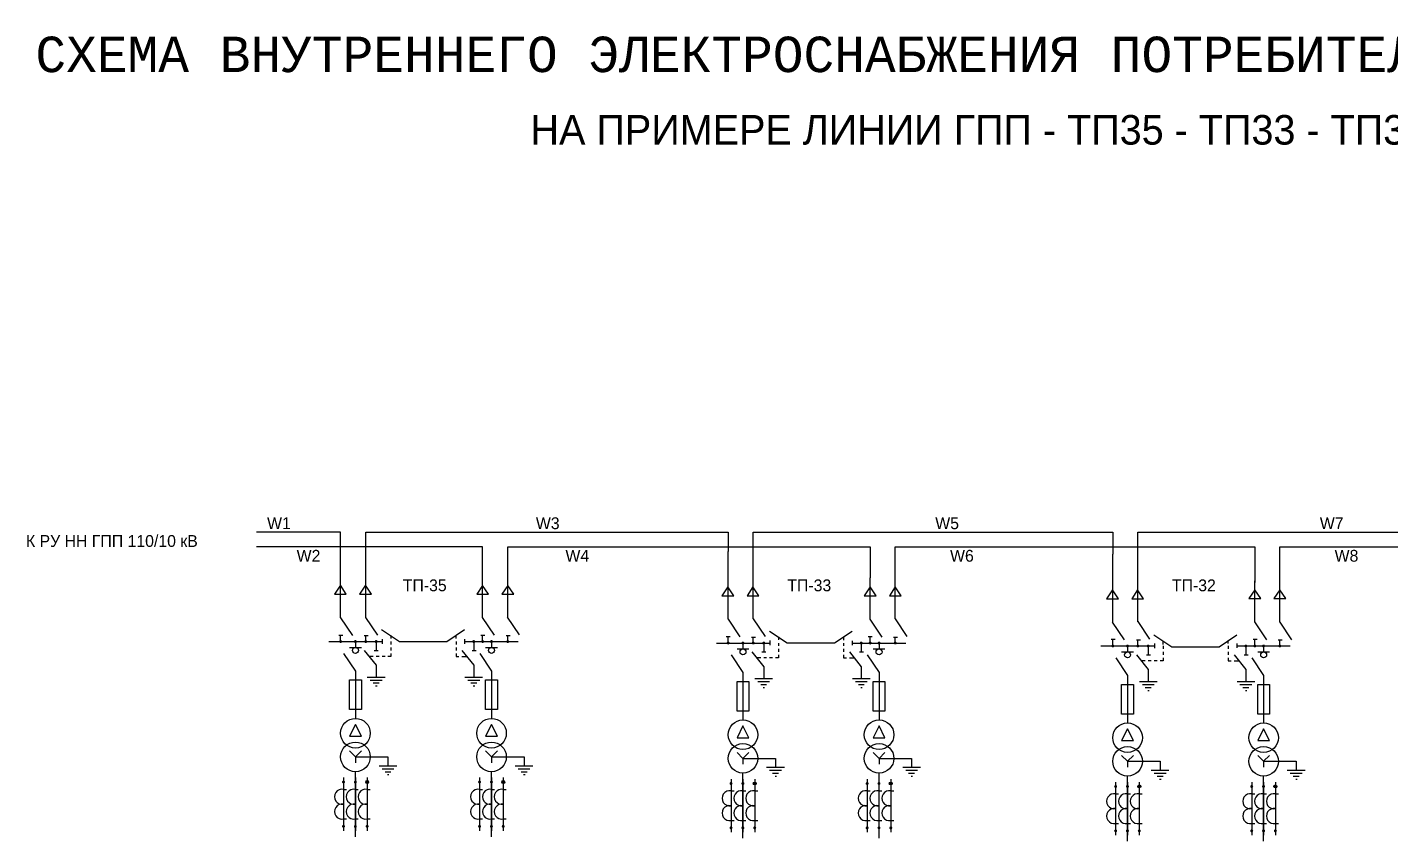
# Model space of a CAD drawing. Header units: millimetres. Extents: x 15 to 787, y 164 to 690.
# Drawn here: x 15.4 to 476.3, y 416.4 to 690.1 of the extents above; entities that cross this region are included whole.
import ezdxf

# ---------------------------------------------------------------- set-up
doc = ezdxf.new("R2010")
doc.units = ezdxf.units.MM
doc.header["$MEASUREMENT"] = 0

msp = doc.modelspace()

# ---------------------------------------------------------------- hatches: boundary and pattern name
at = {"lineweight": 30}
h = msp.add_hatch(color=256, dxfattribs=at)
h.paths.add_polyline_path([(121.33, 481.92, 0.414214), (121.83, 482.42, 0.414214), (121.33, 482.92)])
h.paths.add_polyline_path([(121.33, 481.92), (121.33, 482.92, 0.414214), (120.83, 482.42, 0.414214)])
h = msp.add_hatch(color=256, dxfattribs=at)
h.paths.add_polyline_path([(126.33, 482.92, 0.414214), (125.83, 482.42, 0.414214), (126.33, 481.92)])
h.paths.add_polyline_path([(126.33, 482.92), (126.33, 481.92, 0.414214), (126.83, 482.42, 0.414214)])
h = msp.add_hatch(color=256, dxfattribs=at)
h.paths.add_polyline_path([(129.83, 481.92, 0.414214), (130.33, 482.42, 0.414214), (129.83, 482.92)])
h.paths.add_polyline_path([(129.83, 481.92), (129.83, 482.92, 0.414214), (129.33, 482.42, 0.414214)])
h = msp.add_hatch(color=256, dxfattribs=at)
h.paths.add_polyline_path([(133.33, 482.92, 0.414214), (132.83, 482.42, 0.414214), (133.33, 481.92)])
h.paths.add_polyline_path([(133.33, 482.92), (133.33, 481.92, 0.414214), (133.83, 482.42, 0.414214)])
h = msp.add_hatch(color=256, dxfattribs=at)
h.paths.add_polyline_path([(166.33, 482.92, 0.414214), (165.83, 482.42, 0.414214), (166.33, 481.92)])
h.paths.add_polyline_path([(166.33, 482.92), (166.33, 481.92, 0.414214), (166.83, 482.42, 0.414214)])
h = msp.add_hatch(color=256, dxfattribs=at)
h.paths.add_polyline_path([(169.33, 481.92, 0.414214), (169.83, 482.42, 0.414214), (169.33, 482.92)])
h.paths.add_polyline_path([(169.33, 481.92), (169.33, 482.92, 0.414214), (168.83, 482.42, 0.414214)])
h = msp.add_hatch(color=256, dxfattribs=at)
h.paths.add_polyline_path([(172.33, 482.92, 0.414214), (171.83, 482.42, 0.414214), (172.33, 481.92)])
h.paths.add_polyline_path([(172.33, 482.92), (172.33, 481.92, 0.414214), (172.83, 482.42, 0.414214)])
h = msp.add_hatch(color=256, dxfattribs=at)
h.paths.add_polyline_path([(177.83, 481.92, 0.414214), (178.33, 482.42, 0.414214), (177.83, 482.92)])
h.paths.add_polyline_path([(177.83, 481.92), (177.83, 482.92, 0.414214), (177.33, 482.42, 0.414214)])
h = msp.add_hatch(color=256, dxfattribs=at)
h.paths.add_polyline_path([(252.33, 481.42, 0.414214), (252.83, 481.92, 0.414214), (252.33, 482.42)])
h.paths.add_polyline_path([(252.33, 481.42), (252.33, 482.42, 0.414214), (251.83, 481.92, 0.414214)])
h = msp.add_hatch(color=256, dxfattribs=at)
h.paths.add_polyline_path([(257.33, 482.42, 0.414214), (256.83, 481.92, 0.414214), (257.33, 481.42)])
h.paths.add_polyline_path([(257.33, 482.42), (257.33, 481.42, 0.414214), (257.83, 481.92, 0.414214)])
h = msp.add_hatch(color=256, dxfattribs=at)
h.paths.add_polyline_path([(260.83, 481.42, 0.414214), (261.33, 481.92, 0.414214), (260.83, 482.42)])
h.paths.add_polyline_path([(260.83, 481.42), (260.83, 482.42, 0.414214), (260.33, 481.92, 0.414214)])
h = msp.add_hatch(color=256, dxfattribs=at)
h.paths.add_polyline_path([(264.33, 482.42, 0.414214), (263.83, 481.92, 0.414214), (264.33, 481.42)])
h.paths.add_polyline_path([(264.33, 482.42), (264.33, 481.42, 0.414214), (264.83, 481.92, 0.414214)])
h = msp.add_hatch(color=256, dxfattribs=at)
h.paths.add_polyline_path([(297.33, 482.42, 0.414214), (296.83, 481.92, 0.414214), (297.33, 481.42)])
h.paths.add_polyline_path([(297.33, 482.42), (297.33, 481.42, 0.414214), (297.83, 481.92, 0.414214)])
h = msp.add_hatch(color=256, dxfattribs=at)
h.paths.add_polyline_path([(300.33, 481.42, 0.414214), (300.83, 481.92, 0.414214), (300.33, 482.42)])
h.paths.add_polyline_path([(300.33, 481.42), (300.33, 482.42, 0.414214), (299.83, 481.92, 0.414214)])
h = msp.add_hatch(color=256, dxfattribs=at)
h.paths.add_polyline_path([(303.33, 482.42, 0.414214), (302.83, 481.92, 0.414214), (303.33, 481.42)])
h.paths.add_polyline_path([(303.33, 482.42), (303.33, 481.42, 0.414214), (303.83, 481.92, 0.414214)])
h = msp.add_hatch(color=256, dxfattribs=at)
h.paths.add_polyline_path([(308.83, 481.42, 0.414214), (309.33, 481.92, 0.414214), (308.83, 482.42)])
h.paths.add_polyline_path([(308.83, 481.42), (308.83, 482.42, 0.414214), (308.33, 481.92, 0.414214)])
h = msp.add_hatch(color=256, dxfattribs=at)
h.paths.add_polyline_path([(382.33, 480.42, 0.414214), (382.83, 480.92, 0.414214), (382.33, 481.42)])
h.paths.add_polyline_path([(382.33, 480.42), (382.33, 481.42, 0.414214), (381.83, 480.92, 0.414214)])
h = msp.add_hatch(color=256, dxfattribs=at)
h.paths.add_polyline_path([(387.33, 481.42, 0.414214), (386.83, 480.92, 0.414214), (387.33, 480.42)])
h.paths.add_polyline_path([(387.33, 481.42), (387.33, 480.42, 0.414214), (387.83, 480.92, 0.414214)])
h = msp.add_hatch(color=256, dxfattribs=at)
h.paths.add_polyline_path([(390.83, 480.42, 0.414214), (391.33, 480.92, 0.414214), (390.83, 481.42)])
h.paths.add_polyline_path([(390.83, 480.42), (390.83, 481.42, 0.414214), (390.33, 480.92, 0.414214)])
h = msp.add_hatch(color=256, dxfattribs=at)
h.paths.add_polyline_path([(394.33, 481.42, 0.414214), (393.83, 480.92, 0.414214), (394.33, 480.42)])
h.paths.add_polyline_path([(394.33, 481.42), (394.33, 480.42, 0.414214), (394.83, 480.92, 0.414214)])
h = msp.add_hatch(color=256, dxfattribs=at)
h.paths.add_polyline_path([(427.33, 481.42, 0.414214), (426.83, 480.92, 0.414214), (427.33, 480.42)])
h.paths.add_polyline_path([(427.33, 481.42), (427.33, 480.42, 0.414214), (427.83, 480.92, 0.414214)])
h = msp.add_hatch(color=256, dxfattribs=at)
h.paths.add_polyline_path([(430.33, 480.42, 0.414214), (430.83, 480.92, 0.414214), (430.33, 481.42)])
h.paths.add_polyline_path([(430.33, 480.42), (430.33, 481.42, 0.414214), (429.83, 480.92, 0.414214)])
h = msp.add_hatch(color=256, dxfattribs=at)
h.paths.add_polyline_path([(433.33, 481.42, 0.414214), (432.83, 480.92, 0.414214), (433.33, 480.42)])
h.paths.add_polyline_path([(433.33, 481.42), (433.33, 480.42, 0.414214), (433.83, 480.92, 0.414214)])
h = msp.add_hatch(color=256, dxfattribs=at)
h.paths.add_polyline_path([(438.83, 480.42, 0.414214), (439.33, 480.92, 0.414214), (438.83, 481.42)])
h.paths.add_polyline_path([(438.83, 480.42), (438.83, 481.42, 0.414214), (438.33, 480.92, 0.414214)])
h = msp.add_hatch(color=256, dxfattribs=at)
h.paths.add_polyline_path([(122.3, 435.42, 0.414214), (121.8, 434.92, 0.414214), (122.3, 434.42)])
h.paths.add_polyline_path([(122.3, 435.42), (122.3, 434.42, 0.414214), (122.8, 434.92, 0.414214)])
h = msp.add_hatch(color=256, dxfattribs=at)
h.paths.add_polyline_path([(126.3, 435.42, 0.414214), (125.8, 434.92, 0.414214), (126.3, 434.42)])
h.paths.add_polyline_path([(126.3, 435.42), (126.3, 434.42, 0.414214), (126.8, 434.92, 0.414214)])
h = msp.add_hatch(color=256, dxfattribs=at)
h.paths.add_polyline_path([(130.3, 435.42, 0.414214), (129.8, 434.92, 0.414214), (130.3, 434.42)])
h.paths.add_polyline_path([(130.3, 435.42), (130.3, 434.42, 0.414214), (130.8, 434.92, 0.414214)])
h = msp.add_hatch(color=256, dxfattribs=at)
h.paths.add_polyline_path([(168.3, 435.42, 0.414214), (167.8, 434.92, 0.414214), (168.3, 434.42)])
h.paths.add_polyline_path([(168.3, 435.42), (168.3, 434.42, 0.414214), (168.8, 434.92, 0.414214)])
h = msp.add_hatch(color=256, dxfattribs=at)
h.paths.add_polyline_path([(172.3, 435.42, 0.414214), (171.8, 434.92, 0.414214), (172.3, 434.42)])
h.paths.add_polyline_path([(172.3, 435.42), (172.3, 434.42, 0.414214), (172.8, 434.92, 0.414214)])
h = msp.add_hatch(color=256, dxfattribs=at)
h.paths.add_polyline_path([(176.3, 435.42, 0.414214), (175.8, 434.92, 0.414214), (176.3, 434.42)])
h.paths.add_polyline_path([(176.3, 435.42), (176.3, 434.42, 0.414214), (176.8, 434.92, 0.414214)])
h = msp.add_hatch(color=256, dxfattribs=at)
h.paths.add_polyline_path([(253.3, 434.92, 0.414214), (252.8, 434.42, 0.414214), (253.3, 433.92)])
h.paths.add_polyline_path([(253.3, 434.92), (253.3, 433.92, 0.414214), (253.8, 434.42, 0.414214)])
h = msp.add_hatch(color=256, dxfattribs=at)
h.paths.add_polyline_path([(257.3, 434.92, 0.414214), (256.8, 434.42, 0.414214), (257.3, 433.92)])
h.paths.add_polyline_path([(257.3, 434.92), (257.3, 433.92, 0.414214), (257.8, 434.42, 0.414214)])
h = msp.add_hatch(color=256, dxfattribs=at)
h.paths.add_polyline_path([(261.3, 434.92, 0.414214), (260.8, 434.42, 0.414214), (261.3, 433.92)])
h.paths.add_polyline_path([(261.3, 434.92), (261.3, 433.92, 0.414214), (261.8, 434.42, 0.414214)])
h = msp.add_hatch(color=256, dxfattribs=at)
h.paths.add_polyline_path([(299.3, 434.92, 0.414214), (298.8, 434.42, 0.414214), (299.3, 433.92)])
h.paths.add_polyline_path([(299.3, 434.92), (299.3, 433.92, 0.414214), (299.8, 434.42, 0.414214)])
h = msp.add_hatch(color=256, dxfattribs=at)
h.paths.add_polyline_path([(303.3, 434.92, 0.414214), (302.8, 434.42, 0.414214), (303.3, 433.92)])
h.paths.add_polyline_path([(303.3, 434.92), (303.3, 433.92, 0.414214), (303.8, 434.42, 0.414214)])
h = msp.add_hatch(color=256, dxfattribs=at)
h.paths.add_polyline_path([(307.3, 434.92, 0.414214), (306.8, 434.42, 0.414214), (307.3, 433.92)])
h.paths.add_polyline_path([(307.3, 434.92), (307.3, 433.92, 0.414214), (307.8, 434.42, 0.414214)])
h = msp.add_hatch(color=256, dxfattribs=at)
h.paths.add_polyline_path([(383.3, 433.92, 0.414214), (382.8, 433.42, 0.414214), (383.3, 432.92)])
h.paths.add_polyline_path([(383.3, 433.92), (383.3, 432.92, 0.414214), (383.8, 433.42, 0.414214)])
h = msp.add_hatch(color=256, dxfattribs=at)
h.paths.add_polyline_path([(387.3, 433.92, 0.414214), (386.8, 433.42, 0.414214), (387.3, 432.92)])
h.paths.add_polyline_path([(387.3, 433.92), (387.3, 432.92, 0.414214), (387.8, 433.42, 0.414214)])
h = msp.add_hatch(color=256, dxfattribs=at)
h.paths.add_polyline_path([(391.3, 433.92, 0.414214), (390.8, 433.42, 0.414214), (391.3, 432.92)])
h.paths.add_polyline_path([(391.3, 433.92), (391.3, 432.92, 0.414214), (391.8, 433.42, 0.414214)])
h = msp.add_hatch(color=256, dxfattribs=at)
h.paths.add_polyline_path([(429.3, 433.92, 0.414214), (428.8, 433.42, 0.414214), (429.3, 432.92)])
h.paths.add_polyline_path([(429.3, 433.92), (429.3, 432.92, 0.414214), (429.8, 433.42, 0.414214)])
h = msp.add_hatch(color=256, dxfattribs=at)
h.paths.add_polyline_path([(433.3, 433.92, 0.414214), (432.8, 433.42, 0.414214), (433.3, 432.92)])
h.paths.add_polyline_path([(433.3, 433.92), (433.3, 432.92, 0.414214), (433.8, 433.42, 0.414214)])
h = msp.add_hatch(color=256, dxfattribs=at)
h.paths.add_polyline_path([(437.3, 433.92, 0.414214), (436.8, 433.42, 0.414214), (437.3, 432.92)])
h.paths.add_polyline_path([(437.3, 433.92), (437.3, 432.92, 0.414214), (437.8, 433.42, 0.414214)])
h = msp.add_hatch(color=256, dxfattribs=at)
h.paths.add_polyline_path([(122.3, 420.42, 0.414214), (121.8, 419.92, 0.414214), (122.3, 419.42)])
h.paths.add_polyline_path([(122.3, 420.42), (122.3, 419.42, 0.414214), (122.8, 419.92, 0.414214)])
h = msp.add_hatch(color=256, dxfattribs=at)
h.paths.add_polyline_path([(126.3, 420.42, 0.414214), (125.8, 419.92, 0.414214), (126.3, 419.42)])
h.paths.add_polyline_path([(126.3, 420.42), (126.3, 419.42, 0.414214), (126.8, 419.92, 0.414214)])
h = msp.add_hatch(color=256, dxfattribs=at)
h.paths.add_polyline_path([(130.3, 420.42, 0.414214), (129.8, 419.92, 0.414214), (130.3, 419.42)])
h.paths.add_polyline_path([(130.3, 420.42), (130.3, 419.42, 0.414214), (130.8, 419.92, 0.414214)])
h = msp.add_hatch(color=256, dxfattribs=at)
h.paths.add_polyline_path([(168.3, 420.42, 0.414214), (167.8, 419.92, 0.414214), (168.3, 419.42)])
h.paths.add_polyline_path([(168.3, 420.42), (168.3, 419.42, 0.414214), (168.8, 419.92, 0.414214)])
h = msp.add_hatch(color=256, dxfattribs=at)
h.paths.add_polyline_path([(172.3, 420.42, 0.414214), (171.8, 419.92, 0.414214), (172.3, 419.42)])
h.paths.add_polyline_path([(172.3, 420.42), (172.3, 419.42, 0.414214), (172.8, 419.92, 0.414214)])
h = msp.add_hatch(color=256, dxfattribs=at)
h.paths.add_polyline_path([(176.3, 420.42, 0.414214), (175.8, 419.92, 0.414214), (176.3, 419.42)])
h.paths.add_polyline_path([(176.3, 420.42), (176.3, 419.42, 0.414214), (176.8, 419.92, 0.414214)])
h = msp.add_hatch(color=256, dxfattribs=at)
h.paths.add_polyline_path([(253.3, 419.92, 0.414214), (252.8, 419.42, 0.414214), (253.3, 418.92)])
h.paths.add_polyline_path([(253.3, 419.92), (253.3, 418.92, 0.414214), (253.8, 419.42, 0.414214)])
h = msp.add_hatch(color=256, dxfattribs=at)
h.paths.add_polyline_path([(257.3, 419.92, 0.414214), (256.8, 419.42, 0.414214), (257.3, 418.92)])
h.paths.add_polyline_path([(257.3, 419.92), (257.3, 418.92, 0.414214), (257.8, 419.42, 0.414214)])
h = msp.add_hatch(color=256, dxfattribs=at)
h.paths.add_polyline_path([(261.3, 419.92, 0.414214), (260.8, 419.42, 0.414214), (261.3, 418.92)])
h.paths.add_polyline_path([(261.3, 419.92), (261.3, 418.92, 0.414214), (261.8, 419.42, 0.414214)])
h = msp.add_hatch(color=256, dxfattribs=at)
h.paths.add_polyline_path([(299.3, 419.92, 0.414214), (298.8, 419.42, 0.414214), (299.3, 418.92)])
h.paths.add_polyline_path([(299.3, 419.92), (299.3, 418.92, 0.414214), (299.8, 419.42, 0.414214)])
h = msp.add_hatch(color=256, dxfattribs=at)
h.paths.add_polyline_path([(303.3, 419.92, 0.414214), (302.8, 419.42, 0.414214), (303.3, 418.92)])
h.paths.add_polyline_path([(303.3, 419.92), (303.3, 418.92, 0.414214), (303.8, 419.42, 0.414214)])
h = msp.add_hatch(color=256, dxfattribs=at)
h.paths.add_polyline_path([(307.3, 419.92, 0.414214), (306.8, 419.42, 0.414214), (307.3, 418.92)])
h.paths.add_polyline_path([(307.3, 419.92), (307.3, 418.92, 0.414214), (307.8, 419.42, 0.414214)])
h = msp.add_hatch(color=256, dxfattribs=at)
h.paths.add_polyline_path([(383.3, 418.92, 0.414214), (382.8, 418.42, 0.414214), (383.3, 417.92)])
h.paths.add_polyline_path([(383.3, 418.92), (383.3, 417.92, 0.414214), (383.8, 418.42, 0.414214)])
h = msp.add_hatch(color=256, dxfattribs=at)
h.paths.add_polyline_path([(387.3, 418.92, 0.414214), (386.8, 418.42, 0.414214), (387.3, 417.92)])
h.paths.add_polyline_path([(387.3, 418.92), (387.3, 417.92, 0.414214), (387.8, 418.42, 0.414214)])
h = msp.add_hatch(color=256, dxfattribs=at)
h.paths.add_polyline_path([(391.3, 418.92, 0.414214), (390.8, 418.42, 0.414214), (391.3, 417.92)])
h.paths.add_polyline_path([(391.3, 418.92), (391.3, 417.92, 0.414214), (391.8, 418.42, 0.414214)])
h = msp.add_hatch(color=256, dxfattribs=at)
h.paths.add_polyline_path([(429.3, 418.92, 0.414214), (428.8, 418.42, 0.414214), (429.3, 417.92)])
h.paths.add_polyline_path([(429.3, 418.92), (429.3, 417.92, 0.414214), (429.8, 418.42, 0.414214)])
h = msp.add_hatch(color=256, dxfattribs=at)
h.paths.add_polyline_path([(433.3, 418.92, 0.414214), (432.8, 418.42, 0.414214), (433.3, 417.92)])
h.paths.add_polyline_path([(433.3, 418.92), (433.3, 417.92, 0.414214), (433.8, 418.42, 0.414214)])
h = msp.add_hatch(color=256, dxfattribs=at)
h.paths.add_polyline_path([(437.3, 418.92, 0.414214), (436.8, 418.42, 0.414214), (437.3, 417.92)])
h.paths.add_polyline_path([(437.3, 418.92), (437.3, 417.92, 0.414214), (437.8, 418.42, 0.414214)])

# ---------------------------------------------------------------- linework, layer by layer
for p, q in [((121.33, 519.42), (92.93, 519.42)), ((121.33, 513.42), (121.33, 519.42)), ((129.83, 519.42), (252.33, 519.42)), ((129.83, 490.55), (129.83, 519.42)), ((252.33, 519.42), (252.33, 512.92)), ((260.83, 519.42), (382.33, 519.42)), ((260.83, 490.1), (260.83, 519.42)), ((382.33, 519.42), (382.33, 511.92)), ((390.83, 519.42), (507.33, 519.42)), ((390.83, 517.92), (390.83, 519.42)), ((390.83, 489.13), (390.83, 517.92)), ((169.33, 514.4), (92.85, 514.4)), ((121.33, 490.47), (121.33, 513.42)), ((169.33, 504.42), (169.33, 514.4)), ((177.83, 514.42), (300.33, 514.42)), ((177.83, 509.42), (177.83, 514.42)), ((252.33, 489.94), (252.33, 512.92)), ((300.33, 514.42), (300.33, 503.92)), ((308.83, 514.42), (430.33, 514.42)), ((308.83, 508.92), (308.83, 514.42)), ((382.33, 488.8), (382.33, 511.92)), ((430.33, 514.42), (430.33, 502.42)), ((438.83, 514.42), (555.33, 514.42)), ((438.83, 507.92), (438.83, 514.42)), ((177.83, 490.64), (177.83, 509.42)), ((308.83, 490.1), (308.83, 508.92)), ((438.83, 488.97), (438.83, 507.92)), ((169.33, 490.55), (169.33, 504.42)), ((300.33, 489.94), (300.33, 503.92)), ((430.33, 489.05), (430.33, 502.92)), ((121.24, 501.45), (119.24, 498.45)), ((119.24, 498.45), (123.24, 498.45)), ((123.24, 498.45), (121.24, 501.45)), ((129.74, 501.45), (127.74, 498.45)), ((127.74, 498.45), (131.74, 498.45)), ((131.74, 498.45), (129.74, 501.45)), ((169.33, 501.42), (167.33, 498.42)), ((167.33, 498.42), (171.33, 498.42)), ((171.33, 498.42), (169.33, 501.42)), ((177.83, 501.42), (175.83, 498.42)), ((175.83, 498.42), (179.83, 498.42)), ((179.83, 498.42), (177.83, 501.42)), ((252.22, 500.88), (250.22, 497.88)), ((250.22, 497.88), (254.22, 497.88)), ((254.22, 497.88), (252.22, 500.88)), ((260.72, 500.88), (258.72, 497.88)), ((258.72, 497.88), (262.72, 497.88)), ((262.72, 497.88), (260.72, 500.88)), ((300.33, 500.92), (298.33, 497.92)), ((298.33, 497.92), (302.33, 497.92)), ((302.33, 497.92), (300.33, 500.92)), ((308.83, 500.92), (306.83, 497.92)), ((306.83, 497.92), (310.83, 497.92)), ((310.83, 497.92), (308.83, 500.92)), ((382.24, 499.91), (380.24, 496.91)), ((384.24, 496.91), (382.24, 499.91)), ((390.74, 499.91), (388.74, 496.91)), ((392.74, 496.91), (390.74, 499.91)), ((430.33, 499.92), (428.33, 496.92)), ((432.33, 496.92), (430.33, 499.92)), ((438.83, 499.92), (436.83, 496.92)), ((440.83, 496.92), (438.83, 499.92)), ((380.24, 496.91), (384.24, 496.91)), ((388.74, 496.91), (392.74, 496.91)), ((428.33, 496.92), (432.33, 496.92)), ((436.83, 496.92), (440.83, 496.92)), ((125.4, 484.47), (121.4, 490.47)), ((133.89, 484.55), (129.89, 490.55)), ((173.29, 484.55), (169.29, 490.55)), ((181.79, 484.64), (177.79, 490.64)), ((256.41, 484.02), (252.41, 490.02)), ((264.93, 484.1), (260.93, 490.1)), ((304.36, 483.94), (300.36, 489.94)), ((312.86, 484.1), (308.86, 490.1)), ((386.29, 482.97), (382.29, 488.97)), ((394.89, 483.21), (390.89, 489.21)), ((434.39, 483.05), (430.39, 489.05)), ((442.89, 482.97), (438.89, 488.97)), ((120.71, 484.59), (122.07, 484.59)), ((121.33, 482.42), (121.33, 484.42)), ((129.31, 484.43), (130.67, 484.43)), ((129.83, 482.42), (129.83, 484.42)), ((135.19, 486.46), (141.19, 482.46)), ((138.32, 484.48), (138.32, 483.48)), ((157.19, 482.46), (163.19, 486.46)), ((160.29, 484.41), (160.29, 483.41)), ((168.73, 484.59), (170.09, 484.59)), ((169.33, 482.42), (169.33, 484.42)), ((177.25, 484.43), (178.61, 484.43)), ((177.83, 482.42), (177.83, 484.42)), ((251.66, 484.11), (253.02, 484.11)), ((260.25, 483.94), (261.61, 483.94)), ((266.26, 485.96), (272.26, 481.96)), ((269.32, 483.99), (269.32, 482.99)), ((288.26, 481.96), (294.26, 485.96)), ((299.67, 484.11), (301.03, 484.11)), ((308.19, 483.94), (309.55, 483.94)), ((396.26, 484.67), (402.26, 480.67)), ((418.26, 480.67), (424.26, 484.67)), ((117.33, 482.42), (135.33, 482.42)), ((124.33, 480.42), (128.33, 480.42)), ((126.33, 482.42), (126.33, 480.42)), ((129.33, 479.42), (133.33, 474.42)), ((132.66, 479.41), (134.02, 479.41)), ((133.33, 482.42), (133.33, 479.42)), ((135.41, 483.24), (135.41, 481.69)), ((138.33, 482.42), (138.33, 481.42)), ((138.33, 480.42), (138.33, 479.42)), ((141.19, 482.46), (157.19, 482.46)), ((160.33, 482.42), (160.33, 481.42)), ((160.33, 480.42), (160.33, 479.42)), ((162.33, 479.42), (166.33, 474.42)), ((163.21, 483.17), (163.21, 481.62)), ((163.33, 482.42), (181.33, 482.42)), ((165.81, 479.41), (167.17, 479.41)), ((166.33, 482.42), (166.33, 479.42)), ((170.33, 480.42), (174.33, 480.42)), ((172.33, 482.42), (172.33, 480.42)), ((248.33, 481.92), (266.33, 481.92)), ((252.33, 481.92), (252.33, 483.92)), ((255.33, 479.92), (259.33, 479.92)), ((257.33, 481.92), (257.33, 479.92)), ((260.83, 481.92), (260.83, 483.92)), ((264.33, 481.92), (264.33, 478.92)), ((266.41, 482.77), (266.41, 481.23)), ((269.33, 481.92), (269.33, 480.92)), ((269.33, 479.92), (269.33, 478.92)), ((272.26, 481.96), (288.26, 481.96)), ((291.3, 483.84), (291.3, 482.84)), ((291.33, 481.92), (291.33, 480.92)), ((291.33, 479.92), (291.33, 478.92)), ((294.28, 482.7), (294.28, 481.16)), ((294.33, 481.92), (312.33, 481.92)), ((297.33, 481.92), (297.33, 478.92)), ((300.33, 481.92), (300.33, 483.92)), ((301.33, 479.92), (305.33, 479.92)), ((303.33, 481.92), (303.33, 479.92)), ((308.83, 481.92), (308.83, 483.92)), ((378.33, 480.92), (396.33, 480.92)), ((381.74, 483.21), (383.1, 483.21)), ((382.33, 480.92), (382.33, 482.92)), ((387.33, 480.92), (387.33, 478.92)), ((390.34, 483.05), (391.7, 483.05)), ((390.83, 480.92), (390.83, 482.92)), ((394.33, 480.92), (394.33, 477.92)), ((396.43, 481.72), (396.43, 480.18)), ((399.31, 482.44), (399.31, 481.44)), ((399.33, 480.92), (399.33, 479.92)), ((402.26, 480.67), (418.26, 480.67)), ((421.28, 482.79), (421.28, 481.79)), ((421.33, 480.92), (421.33, 479.92)), ((424.23, 481.79), (424.23, 480.25)), ((424.33, 480.92), (442.33, 480.92)), ((427.33, 480.92), (427.33, 477.92)), ((429.76, 483.21), (431.12, 483.21)), ((430.33, 480.92), (430.33, 482.92)), ((433.33, 480.92), (433.33, 478.92)), ((438.28, 483.05), (439.64, 483.05)), ((438.83, 480.92), (438.83, 482.92)), ((122.33, 478.42), (126.33, 472.42)), ((131.33, 477.42), (130.83, 477.42)), ((132.33, 477.42), (131.33, 477.42)), ((134.33, 477.42), (133.33, 477.42)), ((136.33, 477.42), (135.33, 477.42)), ((138.33, 477.42), (137.33, 477.42)), ((138.33, 478.42), (138.33, 477.42)), ((160.33, 478.42), (160.33, 477.42)), ((160.33, 477.42), (161.33, 477.42)), ((162.33, 477.42), (163.83, 477.42)), ((168.33, 478.42), (172.33, 472.42)), ((253.33, 477.92), (257.33, 471.92)), ((260.33, 478.92), (264.33, 473.92)), ((262.33, 476.92), (261.83, 476.92)), ((263.33, 476.92), (262.33, 476.92)), ((263.71, 478.9), (265.07, 478.9)), ((265.33, 476.92), (264.33, 476.92)), ((267.33, 476.92), (266.33, 476.92)), ((269.33, 476.92), (268.33, 476.92)), ((269.33, 477.92), (269.33, 476.92)), ((291.33, 477.92), (291.33, 476.92)), ((291.33, 476.92), (292.33, 476.92)), ((293.33, 478.92), (297.33, 473.92)), ((293.33, 476.92), (294.83, 476.92)), ((296.69, 478.99), (298.05, 478.99)), ((299.33, 477.92), (303.33, 471.92)), ((383.33, 476.92), (387.33, 470.92)), ((385.33, 478.92), (389.33, 478.92)), ((390.33, 477.92), (394.33, 472.92)), ((392.33, 475.92), (391.83, 475.92)), ((393.33, 475.92), (392.33, 475.92)), ((393.75, 477.88), (395.11, 477.88)), ((395.33, 475.92), (394.33, 475.92)), ((397.33, 475.92), (396.33, 475.92)), ((399.33, 475.92), (398.33, 475.92)), ((399.33, 478.92), (399.33, 477.92)), ((399.33, 476.92), (399.33, 475.92)), ((421.33, 478.92), (421.33, 477.92)), ((421.33, 476.92), (421.33, 475.92)), ((421.33, 475.92), (422.33, 475.92)), ((423.33, 477.92), (427.33, 472.92)), ((423.33, 475.92), (424.83, 475.92)), ((426.72, 477.88), (428.08, 477.88)), ((429.33, 476.92), (433.33, 470.92)), ((431.33, 478.92), (435.33, 478.92)), ((126.33, 472.42), (126.33, 469.42)), ((130.33, 470.41), (136.33, 470.41)), ((133.33, 474.42), (133.33, 470.42)), ((163.33, 470.41), (169.33, 470.41)), ((166.33, 474.42), (166.33, 470.42)), ((172.33, 472.42), (172.33, 469.42)), ((257.33, 471.92), (257.33, 468.92)), ((264.33, 473.92), (264.33, 469.92)), ((297.33, 473.92), (297.33, 469.92)), ((303.33, 471.92), (303.33, 468.92)), ((387.33, 470.92), (387.33, 467.92)), ((394.33, 472.92), (394.33, 468.92)), ((427.33, 472.92), (427.33, 468.92)), ((433.33, 470.92), (433.33, 467.92)), ((126.33, 469.42), (126.33, 456.42)), ((131.33, 469.41), (135.33, 469.41)), ((132.33, 468.41), (134.33, 468.41)), ((133.16, 467.42), (133.66, 467.42)), ((164.33, 469.41), (168.33, 469.41)), ((165.33, 468.41), (167.33, 468.41)), ((166.16, 467.42), (166.66, 467.42)), ((172.33, 469.42), (172.33, 456.42)), ((257.33, 468.92), (257.33, 455.92)), ((261.33, 469.91), (267.33, 469.91)), ((262.33, 468.91), (266.33, 468.91)), ((263.33, 467.91), (265.33, 467.91)), ((264.16, 466.92), (264.66, 466.92)), ((294.33, 469.91), (300.33, 469.91)), ((295.33, 468.91), (299.33, 468.91)), ((296.33, 467.91), (298.33, 467.91)), ((297.16, 466.92), (297.66, 466.92)), ((303.33, 468.92), (303.33, 455.92)), ((387.33, 467.92), (387.33, 454.92)), ((391.33, 468.91), (397.33, 468.91)), ((392.33, 467.91), (396.33, 467.91)), ((393.33, 466.91), (395.33, 466.91)), ((394.16, 465.92), (394.66, 465.92)), ((424.33, 468.91), (430.33, 468.91)), ((425.33, 467.91), (429.33, 467.91)), ((426.33, 466.91), (428.33, 466.91)), ((427.16, 465.92), (427.66, 465.92)), ((433.33, 467.92), (433.33, 454.92)), ((172.33, 454.42), (170.33, 450.42)), ((174.33, 450.42), (172.33, 454.42)), ((303.33, 453.92), (301.33, 449.92)), ((305.33, 449.92), (303.33, 453.92)), ((433.33, 452.92), (431.33, 448.92)), ((435.33, 448.92), (433.33, 452.92)), ((170.33, 450.42), (174.33, 450.42)), ((301.33, 449.92), (305.33, 449.92)), ((431.33, 448.92), (435.33, 448.92)), ((124.33, 445.42), (126.33, 443.42)), ((126.33, 443.42), (128.33, 445.42)), ((126.33, 443.42), (126.33, 441.42)), ((126.33, 443.42), (137.33, 443.42)), ((137.33, 443.42), (137.33, 440.42)), ((170.33, 445.42), (172.33, 443.42)), ((172.33, 443.42), (174.33, 445.42)), ((172.33, 443.42), (183.33, 443.42)), ((172.33, 443.42), (172.33, 441.42)), ((183.33, 443.42), (183.33, 440.42)), ((255.33, 444.92), (257.33, 442.92)), ((257.33, 442.92), (259.33, 444.92)), ((257.33, 442.92), (268.33, 442.92)), ((257.33, 442.92), (257.33, 440.92)), ((268.33, 442.92), (268.33, 439.92)), ((301.33, 444.92), (303.33, 442.92)), ((303.33, 442.92), (305.33, 444.92)), ((303.33, 442.92), (303.33, 440.92)), ((303.33, 442.92), (314.33, 442.92)), ((314.33, 442.92), (314.33, 439.92)), ((385.33, 443.92), (387.33, 441.92)), ((387.33, 441.92), (389.33, 443.92)), ((431.33, 443.92), (433.33, 441.92)), ((433.33, 441.92), (435.33, 443.92)), ((126.33, 420.42), (126.33, 438.42)), ((134.33, 440.41), (140.33, 440.41)), ((135.33, 439.41), (139.33, 439.41)), ((136.33, 438.41), (138.33, 438.41)), ((172.33, 420.42), (172.33, 438.42)), ((180.33, 440.41), (186.33, 440.41)), ((181.33, 439.41), (185.33, 439.41)), ((182.33, 438.41), (184.33, 438.41)), ((257.33, 419.92), (257.33, 437.92)), ((265.33, 439.91), (271.33, 439.91)), ((266.33, 438.91), (270.33, 438.91)), ((267.33, 437.91), (269.33, 437.91)), ((303.33, 419.92), (303.33, 437.92)), ((311.33, 439.91), (317.33, 439.91)), ((312.33, 438.91), (316.33, 438.91)), ((313.33, 437.91), (315.33, 437.91)), ((387.33, 441.92), (398.33, 441.92)), ((387.33, 441.92), (387.33, 439.92)), ((395.33, 438.91), (401.33, 438.91)), ((396.33, 437.91), (400.33, 437.91)), ((398.33, 441.92), (398.33, 438.92)), ((433.33, 441.92), (433.33, 439.92)), ((433.33, 441.92), (444.33, 441.92)), ((441.33, 438.91), (447.33, 438.91)), ((442.33, 437.91), (446.33, 437.91)), ((444.33, 441.92), (444.33, 438.92)), ((122.3, 436.42), (122.3, 418.42)), ((126.3, 436.42), (126.3, 418.42)), ((130.3, 436.42), (130.3, 418.42)), ((137.16, 437.42), (137.66, 437.42)), ((168.3, 436.42), (168.3, 418.42)), ((172.3, 436.42), (172.3, 418.42)), ((176.3, 436.42), (176.3, 418.42)), ((183.16, 437.42), (183.66, 437.42)), ((253.3, 435.92), (253.3, 417.92)), ((257.3, 435.92), (257.3, 417.92)), ((261.3, 435.92), (261.3, 417.92)), ((268.16, 436.92), (268.66, 436.92)), ((299.3, 435.92), (299.3, 417.92)), ((303.3, 435.92), (303.3, 417.92)), ((307.3, 435.92), (307.3, 417.92)), ((314.16, 436.92), (314.66, 436.92)), ((383.3, 434.92), (383.3, 416.92)), ((387.3, 434.92), (387.3, 416.92)), ((387.33, 418.92), (387.33, 436.92)), ((391.3, 434.92), (391.3, 416.92)), ((397.33, 436.91), (399.33, 436.91)), ((398.16, 435.92), (398.66, 435.92)), ((429.3, 434.92), (429.3, 416.92)), ((433.3, 434.92), (433.3, 416.92)), ((433.33, 418.92), (433.33, 436.92)), ((437.3, 434.92), (437.3, 416.92)), ((443.33, 436.91), (445.33, 436.91)), ((444.16, 435.92), (444.66, 435.92)), ((122.3, 432.42), (123.3, 432.42)), ((126.3, 432.42), (127.3, 432.42)), ((130.3, 432.42), (131.3, 432.42)), ((168.3, 432.42), (169.3, 432.42)), ((172.3, 432.42), (173.3, 432.42)), ((176.3, 432.42), (177.3, 432.42)), ((253.3, 431.92), (254.3, 431.92)), ((257.3, 431.92), (258.3, 431.92)), ((261.3, 431.92), (262.3, 431.92)), ((299.3, 431.92), (300.3, 431.92)), ((303.3, 431.92), (304.3, 431.92)), ((307.3, 431.92), (308.3, 431.92)), ((383.3, 430.92), (384.3, 430.92)), ((387.3, 430.92), (388.3, 430.92)), ((391.3, 430.92), (392.3, 430.92)), ((429.3, 430.92), (430.3, 430.92)), ((433.3, 430.92), (434.3, 430.92)), ((437.3, 430.92), (438.3, 430.92)), ((122.3, 422.42), (123.3, 422.42)), ((126.3, 422.42), (127.3, 422.42)), ((126.33, 416.42), (126.33, 420.42)), ((130.3, 422.42), (131.3, 422.42)), ((168.3, 422.42), (169.3, 422.42)), ((172.3, 422.42), (173.3, 422.42)), ((172.33, 416.42), (172.33, 420.42)), ((176.3, 422.42), (177.3, 422.42)), ((253.3, 421.92), (254.3, 421.92)), ((257.3, 421.92), (258.3, 421.92)), ((257.33, 415.92), (257.33, 419.92)), ((261.3, 421.92), (262.3, 421.92)), ((299.3, 421.92), (300.3, 421.92)), ((303.3, 421.92), (304.3, 421.92)), ((303.33, 415.92), (303.33, 419.92)), ((307.3, 421.92), (308.3, 421.92)), ((383.3, 420.92), (384.3, 420.92)), ((387.3, 420.92), (388.3, 420.92)), ((391.3, 420.92), (392.3, 420.92)), ((429.3, 420.92), (430.3, 420.92)), ((433.3, 420.92), (434.3, 420.92)), ((437.3, 420.92), (438.3, 420.92)), ((387.33, 414.92), (387.33, 418.92)), ((433.33, 414.92), (433.33, 418.92))]:
    msp.add_line(p, q, dxfattribs=at)
for points in [[(124.33, 469.42), (128.33, 469.42), (128.33, 459.42), (124.33, 459.42)], [(170.33, 469.42), (174.33, 469.42), (174.33, 459.42), (170.33, 459.42)], [(255.33, 468.92), (259.33, 468.92), (259.33, 458.92), (255.33, 458.92)], [(301.33, 468.92), (305.33, 468.92), (305.33, 458.92), (301.33, 458.92)], [(385.33, 467.92), (389.33, 467.92), (389.33, 457.92), (385.33, 457.92)], [(431.33, 467.92), (435.33, 467.92), (435.33, 457.92), (431.33, 457.92)]]:
    msp.add_lwpolyline(points, close=True, dxfattribs=at)
for points in [[(126.33, 454.42), (124.33, 450.42), (128.33, 450.42), (126.33, 454.42)], [(257.33, 453.92), (255.33, 449.92), (259.33, 449.92), (257.33, 453.92)], [(387.33, 452.92), (385.33, 448.92), (389.33, 448.92), (387.33, 452.92)]]:
    msp.add_lwpolyline(points, dxfattribs=at)
for centre, radius in [((126.33, 479.42), 1), ((172.33, 479.42), 1), ((257.33, 478.92), 1), ((303.33, 478.92), 1), ((387.33, 477.92), 1), ((433.33, 477.92), 1), ((126.33, 451.42), 5), ((172.33, 451.42), 5), ((257.33, 450.92), 5), ((303.33, 450.92), 5), ((387.33, 449.92), 5), ((433.33, 449.92), 5), ((126.33, 443.42), 5), ((172.33, 443.42), 5), ((257.33, 442.92), 5), ((303.33, 442.92), 5), ((387.33, 441.92), 5), ((433.33, 441.92), 5), ((130.3, 434.92), 0.5), ((176.3, 434.92), 0.5), ((261.3, 434.42), 0.5), ((307.3, 434.42), 0.5), ((391.3, 433.42), 0.5), ((437.3, 433.42), 0.5)]:
    msp.add_circle(centre, radius, dxfattribs=at)
for centre in [(121.8, 429.92), (125.8, 429.92), (129.8, 429.92), (167.8, 429.92), (171.8, 429.92), (175.8, 429.92), (252.8, 429.42), (256.8, 429.42), (260.8, 429.42), (298.8, 429.42), (302.8, 429.42), (306.8, 429.42), (382.8, 428.42), (386.8, 428.42), (390.8, 428.42), (428.8, 428.42), (432.8, 428.42), (436.8, 428.42), (121.8, 424.92), (125.8, 424.92), (129.8, 424.92), (167.8, 424.92), (171.8, 424.92), (175.8, 424.92), (252.8, 424.42), (256.8, 424.42), (260.8, 424.42), (298.8, 424.42), (302.8, 424.42), (306.8, 424.42), (382.8, 423.42), (386.8, 423.42), (390.8, 423.42), (428.8, 423.42), (432.8, 423.42), (436.8, 423.42)]:
    msp.add_arc(centre, 2.55, 78.6901, 281.3099, dxfattribs=at)

# ---------------------------------------------------------------- texts
msp.add_text('НА ПРИМЕРЕ ЛИНИИ ГПП - ТП35 - ТП33 - ТП32 - ТП30 - ТП29', height=10, dxfattribs=at).set_placement((185.51, 650.45))
for s, p in [('W1', (96.46, 520.42)), ('W3', (187.33, 520.42)), ('W5', (322.33, 520.42)), ('W7', (452.33, 520.42)), ('К РУ НН ГПП 110/10 кВ', (14.96, 514.42)), ('W2', (106.46, 509.42)), ('W4', (197.33, 509.42)), ('W6', (327.33, 509.42)), ('W8', (457.33, 509.42)), ('ТП-35', (142.33, 499.42)), ('ТП-33', (272.33, 499.42)), ('ТП-32', (402.33, 499.42))]:
    msp.add_text(s, height=4).set_placement(p)
at = {"lineweight": 30, "insert": (18.15, 686.96), "char_height": 12, "width": 895.9671, "attachment_point": 1}
msp.add_mtext('{\\Fmonotxt.shx;СХЕМА ВНУТРЕННЕГО ЭЛЕКТРОСНАБЖЕНИЯ ПОТРЕБИТЕЛЕЙ 0,4кВ ЖИЛОГО РАЙОНА ГОРОДА}', dxfattribs=at)

doc.saveas('drawing.dxf')
